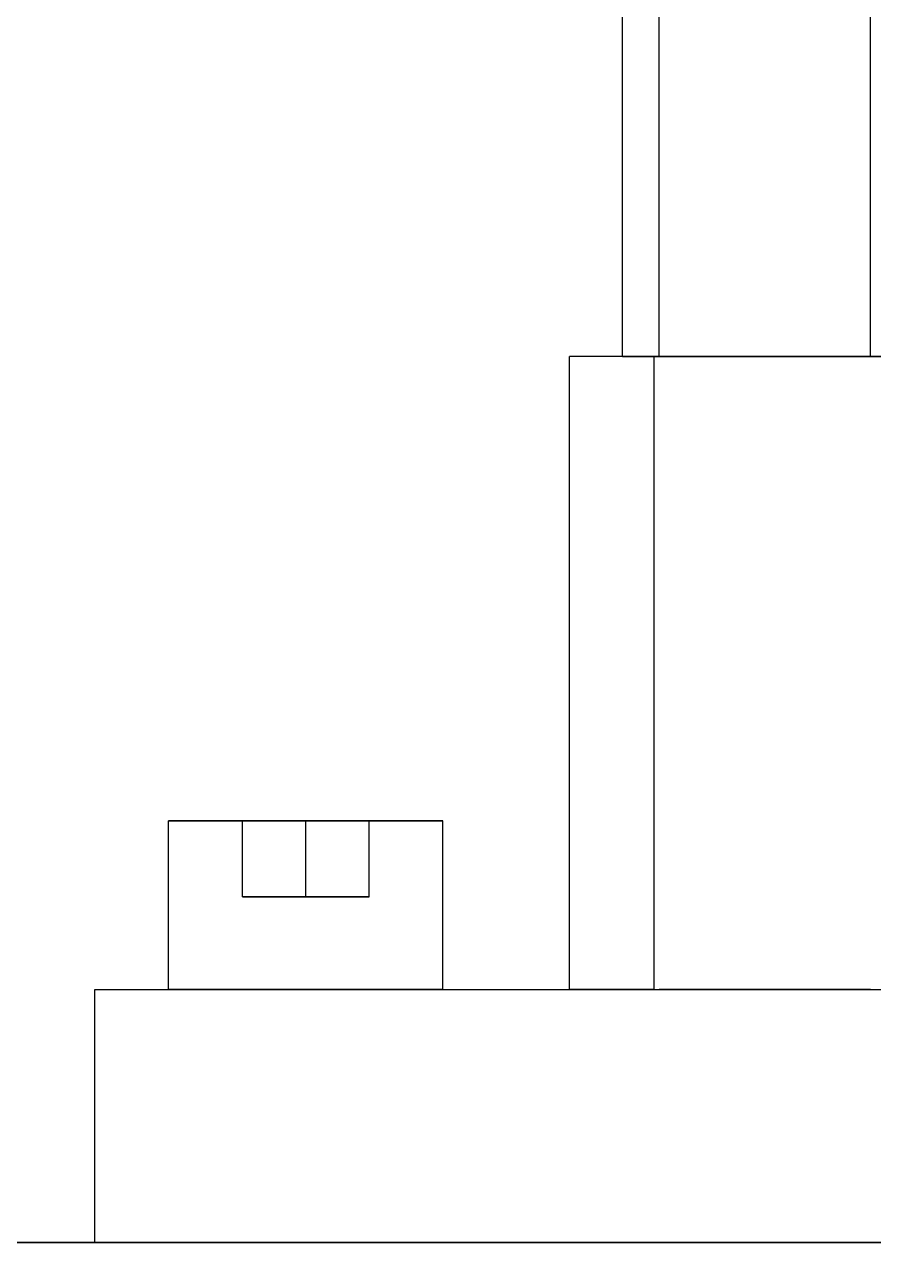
# Model space of a CAD drawing. Header units: millimetres. Extents: x -201 to 3037, y -406 to 3230.
# Drawn here: x 2336.7 to 2376.9, y 1397 to 1454.8 of the extents above; entities that cross this region are included whole.
import ezdxf

# ---------------------------------------------------------------- set-up
doc = ezdxf.new("R2010")
doc.units = ezdxf.units.MM
doc.layers.add('HIDDEN', color=8, linetype='Continuous')
doc.layers.add('VISIBLE', color=7, linetype='Continuous')

msp = doc.modelspace()

# ---------------------------------------------------------------- linework, layer by layer
at = {"layer": 'HIDDEN'}
for points in [[(2366.5, 1439), (2362.5, 1439)], [(2362.5, 1409), (2362.5, 1439)], [(2435, 1439), (2434.122, 1439), (2431.534, 1439), (2427.364, 1439), (2421.822, 1439), (2415.186, 1439), (2407.788, 1439), (2400, 1439), (2392.212, 1439), (2384.814, 1439), (2378.178, 1439), (2372.636, 1439), (2368.466, 1439), (2365.878, 1439), (2365, 1439)], [(2365, 1439), (2365.22, 1439), (2365.878, 1439), (2366.964, 1439), (2368.466, 1439), (2370.365, 1439), (2372.636, 1439), (2375.251, 1439), (2378.178, 1439), (2381.379, 1439), (2384.814, 1439), (2388.44, 1439), (2392.212, 1439), (2396.081, 1439), (2400, 1439)], [(2366.5, 1439), (2433.5, 1439)], [(2366.5, 1409), (2366.5, 1439)], [(2356.5, 1417), (2356.337, 1417), (2355.856, 1417), (2355.082, 1417), (2354.053, 1417), (2352.82, 1417), (2351.446, 1417), (2350, 1417), (2348.554, 1417), (2347.18, 1417), (2345.947, 1417), (2344.918, 1417), (2344.144, 1417), (2343.663, 1417), (2343.5, 1417)], [(2343.5, 1417), (2343.541, 1417), (2343.663, 1417), (2343.865, 1417), (2344.144, 1417), (2344.496, 1417), (2344.918, 1417), (2345.404, 1417), (2345.947, 1417), (2346.542, 1417), (2347.18, 1417), (2347.853, 1417), (2348.554, 1417), (2349.272, 1417), (2350, 1417)], [(2356.5, 1417), (2356.337, 1417), (2355.856, 1417), (2355.082, 1417), (2354.053, 1417), (2352.82, 1417), (2351.446, 1417), (2350, 1417), (2348.554, 1417), (2347.18, 1417), (2345.947, 1417), (2344.918, 1417), (2344.144, 1417), (2343.663, 1417), (2343.5, 1417)], [(2347, 1417), (2350, 1417)], [(2350, 1417), (2347, 1417)], [(2347, 1413.4), (2347, 1417)], [(2347, 1413.4), (2347, 1417)], [(2347, 1417), (2350, 1417)], [(2350, 1417), (2347, 1417)], [(2347, 1413.4), (2347, 1417)], [(2347, 1413.4), (2347, 1417)], [(2350, 1417), (2350.728, 1417), (2351.446, 1417), (2352.147, 1417), (2352.82, 1417), (2353.458, 1417), (2354.053, 1417), (2354.596, 1417), (2355.082, 1417), (2355.504, 1417), (2355.856, 1417), (2356.135, 1417), (2356.337, 1417), (2356.459, 1417), (2356.5, 1417)], [(2350, 1417), (2353, 1417)], [(2353, 1417), (2350, 1417)], [(2350, 1413.4), (2350, 1417)], [(2350, 1413.4), (2350, 1417)], [(2350, 1417), (2353, 1417)], [(2353, 1417), (2350, 1417)], [(2350, 1413.4), (2350, 1417)], [(2350, 1413.4), (2350, 1417)], [(2353, 1413.4), (2353, 1417)], [(2353, 1413.4), (2353, 1417)], [(2353, 1413.4), (2353, 1417)], [(2353, 1413.4), (2353, 1417)], [(2350, 1413.4), (2347, 1413.4)], [(2347, 1413.4), (2350, 1413.4)], [(2350, 1413.4), (2347, 1413.4)], [(2347, 1413.4), (2350, 1413.4)], [(2353, 1413.4), (2350, 1413.4)], [(2350, 1413.4), (2353, 1413.4)], [(2353, 1413.4), (2350, 1413.4)], [(2350, 1413.4), (2353, 1413.4)], [(2340, 1397), (2340, 1409)], [(2340, 1409), (2460, 1409)], [(2356.5, 1409), (2356.337, 1409), (2355.856, 1409), (2355.082, 1409), (2354.053, 1409), (2352.82, 1409), (2351.446, 1409), (2350, 1409), (2348.554, 1409), (2347.18, 1409), (2345.947, 1409), (2344.918, 1409), (2344.144, 1409), (2343.663, 1409), (2343.5, 1409)], [(2343.5, 1409), (2343.541, 1409), (2343.663, 1409), (2343.865, 1409), (2344.144, 1409), (2344.496, 1409), (2344.918, 1409), (2345.404, 1409), (2345.947, 1409), (2346.542, 1409), (2347.18, 1409), (2347.853, 1409), (2348.554, 1409), (2349.272, 1409), (2350, 1409)], [(2356.5, 1409), (2356.337, 1409), (2355.856, 1409), (2355.082, 1409), (2354.053, 1409), (2352.82, 1409), (2351.446, 1409), (2350, 1409), (2348.554, 1409), (2347.18, 1409), (2345.947, 1409), (2344.918, 1409), (2344.144, 1409), (2343.663, 1409), (2343.5, 1409)], [(2343.5, 1409), (2343.541, 1409), (2343.663, 1409), (2343.865, 1409), (2344.144, 1409), (2344.496, 1409), (2344.918, 1409), (2345.404, 1409), (2345.947, 1409), (2346.542, 1409), (2347.18, 1409), (2347.853, 1409), (2348.554, 1409), (2349.272, 1409), (2350, 1409)], [(2354.5, 1409), (2354.387, 1409), (2354.054, 1409), (2353.518, 1409), (2352.806, 1409), (2351.952, 1409), (2351.001, 1409), (2350, 1409), (2348.999, 1409), (2348.048, 1409), (2347.194, 1409), (2346.482, 1409), (2345.946, 1409), (2345.613, 1409), (2345.5, 1409)], [(2345.5, 1409), (2345.528, 1409), (2345.613, 1409), (2345.753, 1409), (2345.946, 1409), (2346.19, 1409), (2346.482, 1409), (2346.818, 1409), (2347.194, 1409), (2347.606, 1409), (2348.048, 1409), (2348.514, 1409), (2348.999, 1409), (2349.496, 1409), (2350, 1409)], [(2354.5, 1409), (2354.387, 1409), (2354.054, 1409), (2353.518, 1409), (2352.806, 1409), (2351.952, 1409), (2351.001, 1409), (2350, 1409), (2348.999, 1409), (2348.048, 1409), (2347.194, 1409), (2346.482, 1409), (2345.946, 1409), (2345.613, 1409), (2345.5, 1409)], [(2345.5, 1409), (2345.528, 1409), (2345.613, 1409), (2345.753, 1409), (2345.946, 1409), (2346.19, 1409), (2346.482, 1409), (2346.818, 1409), (2347.194, 1409), (2347.606, 1409), (2348.048, 1409), (2348.514, 1409), (2348.999, 1409), (2349.496, 1409), (2350, 1409)], [(2350, 1409), (2350.504, 1409), (2351.001, 1409), (2351.486, 1409), (2351.952, 1409), (2352.394, 1409), (2352.806, 1409), (2353.182, 1409), (2353.518, 1409), (2353.81, 1409), (2354.054, 1409), (2354.247, 1409), (2354.387, 1409), (2354.472, 1409), (2354.5, 1409)], [(2350, 1409), (2350.504, 1409), (2351.001, 1409), (2351.486, 1409), (2351.952, 1409), (2352.394, 1409), (2352.806, 1409), (2353.182, 1409), (2353.518, 1409), (2353.81, 1409), (2354.054, 1409), (2354.247, 1409), (2354.387, 1409), (2354.472, 1409), (2354.5, 1409)], [(2350, 1409), (2350.728, 1409), (2351.446, 1409), (2352.147, 1409), (2352.82, 1409), (2353.458, 1409), (2354.053, 1409), (2354.596, 1409), (2355.082, 1409), (2355.504, 1409), (2355.856, 1409), (2356.135, 1409), (2356.337, 1409), (2356.459, 1409), (2356.5, 1409)], [(2350, 1409), (2350.728, 1409), (2351.446, 1409), (2352.147, 1409), (2352.82, 1409), (2353.458, 1409), (2354.053, 1409), (2354.596, 1409), (2355.082, 1409), (2355.504, 1409), (2355.856, 1409), (2356.135, 1409), (2356.337, 1409), (2356.459, 1409), (2356.5, 1409)], [(2366.5, 1409), (2362.5, 1409)], [(2366.5, 1409), (2362.5, 1409)], [(2366.5, 1409), (2433.5, 1409)], [(2376.75, 1409), (2376.625, 1409), (2376.255, 1409), (2375.659, 1409), (2374.867, 1409), (2373.919, 1409), (2372.863, 1409), (2371.75, 1409), (2370.637, 1409), (2369.581, 1409), (2368.633, 1409), (2367.841, 1409), (2367.245, 1409), (2366.875, 1409), (2366.75, 1409)], [(2366.75, 1409), (2366.781, 1409), (2366.875, 1409), (2367.031, 1409), (2367.245, 1409), (2367.516, 1409), (2367.841, 1409), (2368.214, 1409), (2368.633, 1409), (2369.09, 1409), (2369.581, 1409), (2370.099, 1409), (2370.637, 1409), (2371.19, 1409), (2371.75, 1409)], [(2376.75, 1409), (2376.625, 1409), (2376.255, 1409), (2375.659, 1409), (2374.867, 1409), (2373.919, 1409), (2372.863, 1409), (2371.75, 1409), (2370.637, 1409), (2369.581, 1409), (2368.633, 1409), (2367.841, 1409), (2367.245, 1409), (2366.875, 1409), (2366.75, 1409)], [(2366.75, 1409), (2366.781, 1409), (2366.875, 1409), (2367.031, 1409), (2367.245, 1409), (2367.516, 1409), (2367.841, 1409), (2368.214, 1409), (2368.633, 1409), (2369.09, 1409), (2369.581, 1409), (2370.099, 1409), (2370.637, 1409), (2371.19, 1409), (2371.75, 1409)], [(2371.75, 1409), (2372.31, 1409), (2372.863, 1409), (2373.401, 1409), (2373.919, 1409), (2374.41, 1409), (2374.867, 1409), (2375.286, 1409), (2375.659, 1409), (2375.984, 1409), (2376.255, 1409), (2376.469, 1409), (2376.625, 1409), (2376.719, 1409), (2376.75, 1409)], [(2371.75, 1409), (2372.31, 1409), (2372.863, 1409), (2373.401, 1409), (2373.919, 1409), (2374.41, 1409), (2374.867, 1409), (2375.286, 1409), (2375.659, 1409), (2375.984, 1409), (2376.255, 1409), (2376.469, 1409), (2376.625, 1409), (2376.719, 1409), (2376.75, 1409)], [(2575, 1397), (2210, 1397)], [(2340, 1397), (2460, 1397)], [(2340, 1397), (2460, 1397)], [(2354.5, 1397), (2354.387, 1397), (2354.054, 1397), (2353.518, 1397), (2352.806, 1397), (2351.952, 1397), (2351.001, 1397), (2350, 1397), (2348.999, 1397), (2348.048, 1397), (2347.194, 1397), (2346.482, 1397), (2345.946, 1397), (2345.613, 1397), (2345.5, 1397)], [(2345.5, 1397), (2345.528, 1397), (2345.613, 1397), (2345.753, 1397), (2345.946, 1397), (2346.19, 1397), (2346.482, 1397), (2346.818, 1397), (2347.194, 1397), (2347.606, 1397), (2348.048, 1397), (2348.514, 1397), (2348.999, 1397), (2349.496, 1397), (2350, 1397)], [(2354.5, 1397), (2354.387, 1397), (2354.054, 1397), (2353.518, 1397), (2352.806, 1397), (2351.952, 1397), (2351.001, 1397), (2350, 1397), (2348.999, 1397), (2348.048, 1397), (2347.194, 1397), (2346.482, 1397), (2345.946, 1397), (2345.613, 1397), (2345.5, 1397)], [(2345.5, 1397), (2345.528, 1397), (2345.613, 1397), (2345.753, 1397), (2345.946, 1397), (2346.19, 1397), (2346.482, 1397), (2346.818, 1397), (2347.194, 1397), (2347.606, 1397), (2348.048, 1397), (2348.514, 1397), (2348.999, 1397), (2349.496, 1397), (2350, 1397)], [(2354.5, 1397), (2354.387, 1397), (2354.054, 1397), (2353.518, 1397), (2352.806, 1397), (2351.952, 1397), (2351.001, 1397), (2350, 1397), (2348.999, 1397), (2348.048, 1397), (2347.194, 1397), (2346.482, 1397), (2345.946, 1397), (2345.613, 1397), (2345.5, 1397)], [(2345.5, 1397), (2345.528, 1397), (2345.613, 1397), (2345.753, 1397), (2345.946, 1397), (2346.19, 1397), (2346.482, 1397), (2346.818, 1397), (2347.194, 1397), (2347.606, 1397), (2348.048, 1397), (2348.514, 1397), (2348.999, 1397), (2349.496, 1397), (2350, 1397)], [(2354.5, 1397), (2354.387, 1397), (2354.054, 1397), (2353.518, 1397), (2352.806, 1397), (2351.952, 1397), (2351.001, 1397), (2350, 1397), (2348.999, 1397), (2348.048, 1397), (2347.194, 1397), (2346.482, 1397), (2345.946, 1397), (2345.613, 1397), (2345.5, 1397)], [(2345.5, 1397), (2345.528, 1397), (2345.613, 1397), (2345.753, 1397), (2345.946, 1397), (2346.19, 1397), (2346.482, 1397), (2346.818, 1397), (2347.194, 1397), (2347.606, 1397), (2348.048, 1397), (2348.514, 1397), (2348.999, 1397), (2349.496, 1397), (2350, 1397)], [(2350, 1397), (2350.504, 1397), (2351.001, 1397), (2351.486, 1397), (2351.952, 1397), (2352.394, 1397), (2352.806, 1397), (2353.182, 1397), (2353.518, 1397), (2353.81, 1397), (2354.054, 1397), (2354.247, 1397), (2354.387, 1397), (2354.472, 1397), (2354.5, 1397)], [(2350, 1397), (2350.504, 1397), (2351.001, 1397), (2351.486, 1397), (2351.952, 1397), (2352.394, 1397), (2352.806, 1397), (2353.182, 1397), (2353.518, 1397), (2353.81, 1397), (2354.054, 1397), (2354.247, 1397), (2354.387, 1397), (2354.472, 1397), (2354.5, 1397)], [(2350, 1397), (2350.504, 1397), (2351.001, 1397), (2351.486, 1397), (2351.952, 1397), (2352.394, 1397), (2352.806, 1397), (2353.182, 1397), (2353.518, 1397), (2353.81, 1397), (2354.054, 1397), (2354.247, 1397), (2354.387, 1397), (2354.472, 1397), (2354.5, 1397)], [(2350, 1397), (2350.504, 1397), (2351.001, 1397), (2351.486, 1397), (2351.952, 1397), (2352.394, 1397), (2352.806, 1397), (2353.182, 1397), (2353.518, 1397), (2353.81, 1397), (2354.054, 1397), (2354.247, 1397), (2354.387, 1397), (2354.472, 1397), (2354.5, 1397)]]:
    msp.add_lwpolyline(points, dxfattribs=at)
at = {"layer": 'VISIBLE'}
for points in [[(2365, 1439), (2365, 1619)], [(2366.75, 1439), (2366.75, 1619)], [(2376.75, 1439), (2376.75, 1619)], [(2366.5, 1439), (2362.5, 1439)], [(2362.5, 1409), (2362.5, 1439)], [(2366.5, 1439), (2380, 1439)], [(2366.5, 1409), (2366.5, 1439)], [(2343.5, 1417), (2343.541, 1417), (2343.663, 1417), (2343.865, 1417), (2344.144, 1417), (2344.496, 1417), (2344.918, 1417), (2345.404, 1417), (2345.947, 1417), (2346.542, 1417), (2347.18, 1417), (2347.853, 1417), (2348.554, 1417), (2349.272, 1417), (2350, 1417)], [(2343.5, 1409), (2343.5, 1417)], [(2350, 1417), (2350.728, 1417), (2351.446, 1417), (2352.147, 1417), (2352.82, 1417), (2353.458, 1417), (2354.053, 1417), (2354.596, 1417), (2355.082, 1417), (2355.504, 1417), (2355.856, 1417), (2356.135, 1417), (2356.337, 1417), (2356.459, 1417), (2356.5, 1417)], [(2356.5, 1409), (2356.5, 1417)], [(2340, 1397), (2340, 1409)], [(2340, 1409), (2380, 1409)], [(2366.5, 1409), (2380, 1409)], [(2210, 1397), (2575, 1397)]]:
    msp.add_lwpolyline(points, dxfattribs=at)

doc.saveas('drawing.dxf')
